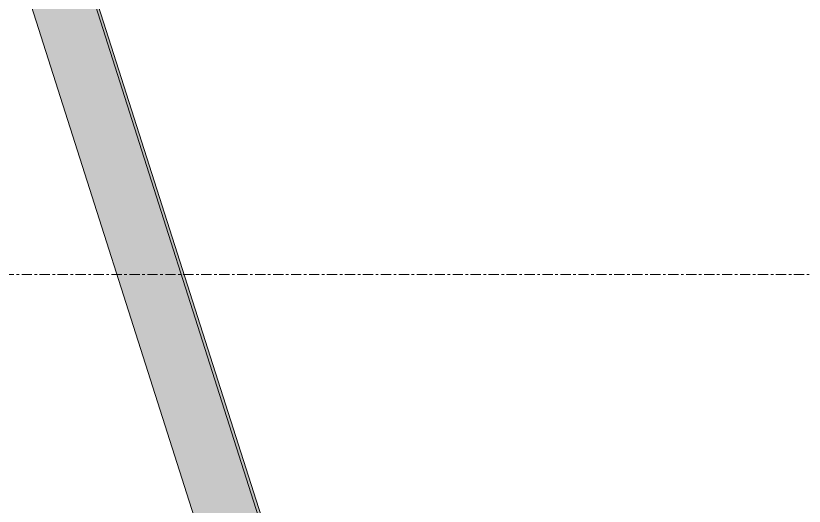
# Model space of a CAD drawing. Header units: inches. Extents: x -55396 to -733, y -290 to 853.
# Drawn here: x -13556.84 to -13518.43, y 246.72 to 270.61 of the extents above; entities that cross this region are included whole.
import ezdxf

# ---------------------------------------------------------------- set-up
doc = ezdxf.new("R2010")
doc.units = ezdxf.units.IN
doc.header["$MEASUREMENT"] = 0
doc.linetypes.add('Grid Line 1_2_', pattern=[0.875, 0.5, -0.125, 0.125, -0.125])
doc.layers.add('A-FLOR-LEVL', color=51, linetype='Continuous', lineweight=9)
doc.layers.add('Q-SPCQ', color=91, linetype='Continuous', lineweight=9)

# ---------------------------------------------------------------- blocks, each defined once
blk = doc.blocks.new('Basketball_Backstop-Performance_Sports_Systems-3103-Ceiling_Hung - 27_-0_ to 27_-11 7_8_-652462-Section 6')
at = {"layer": 'Q-SPCQ'}
h = blk.add_hatch(color=256, dxfattribs=at)
h.paths.add_polyline_path([(-25625.39, 157.563), (-25625.39, 160.188), (-25628.11, 160.188), (-25627.273, 157.563)], flags=0)
h.paths.add_polyline_path([(-25626.288, 164.313), (-25663.62, 281.375), (-25665.189, 281.375), (-25666.612, 280.918), (-25629.425, 164.313)], flags=0)
blk.add_hatch(color=256, dxfattribs=at).paths.add_polyline_path([(-25626.288, 164.313), (-25626.154, 164.314), (-25663.487, 281.375), (-25663.62, 281.375), (-25626.288, 164.314)], flags=0)
for p, q in [((-25626.288, 164.314), (-25663.62, 281.375)), ((-25626.154, 164.314), (-25663.487, 281.375)), ((-25629.426, 164.314), (-25666.612, 280.918))]:
    blk.add_line(p, q, dxfattribs=at)

msp = doc.modelspace()

# ---------------------------------------------------------------- linework, layer by layer
at = {"layer": 'A-FLOR-LEVL', "linetype": 'Grid Line 1_2_'}
msp.add_line((-14449.931, 258), (-9639.566, 258), dxfattribs=at)

# ---------------------------------------------------------------- block references
at = {"layer": 'Q-SPCQ'}
msp.add_blockref('Basketball_Backstop-Performance_Sports_Systems-3103-Ceiling_Hung - 27_-0_ to 27_-11 7_8_-652462-Section 6', (12107.393, 0), dxfattribs=at)

doc.saveas('drawing.dxf')
